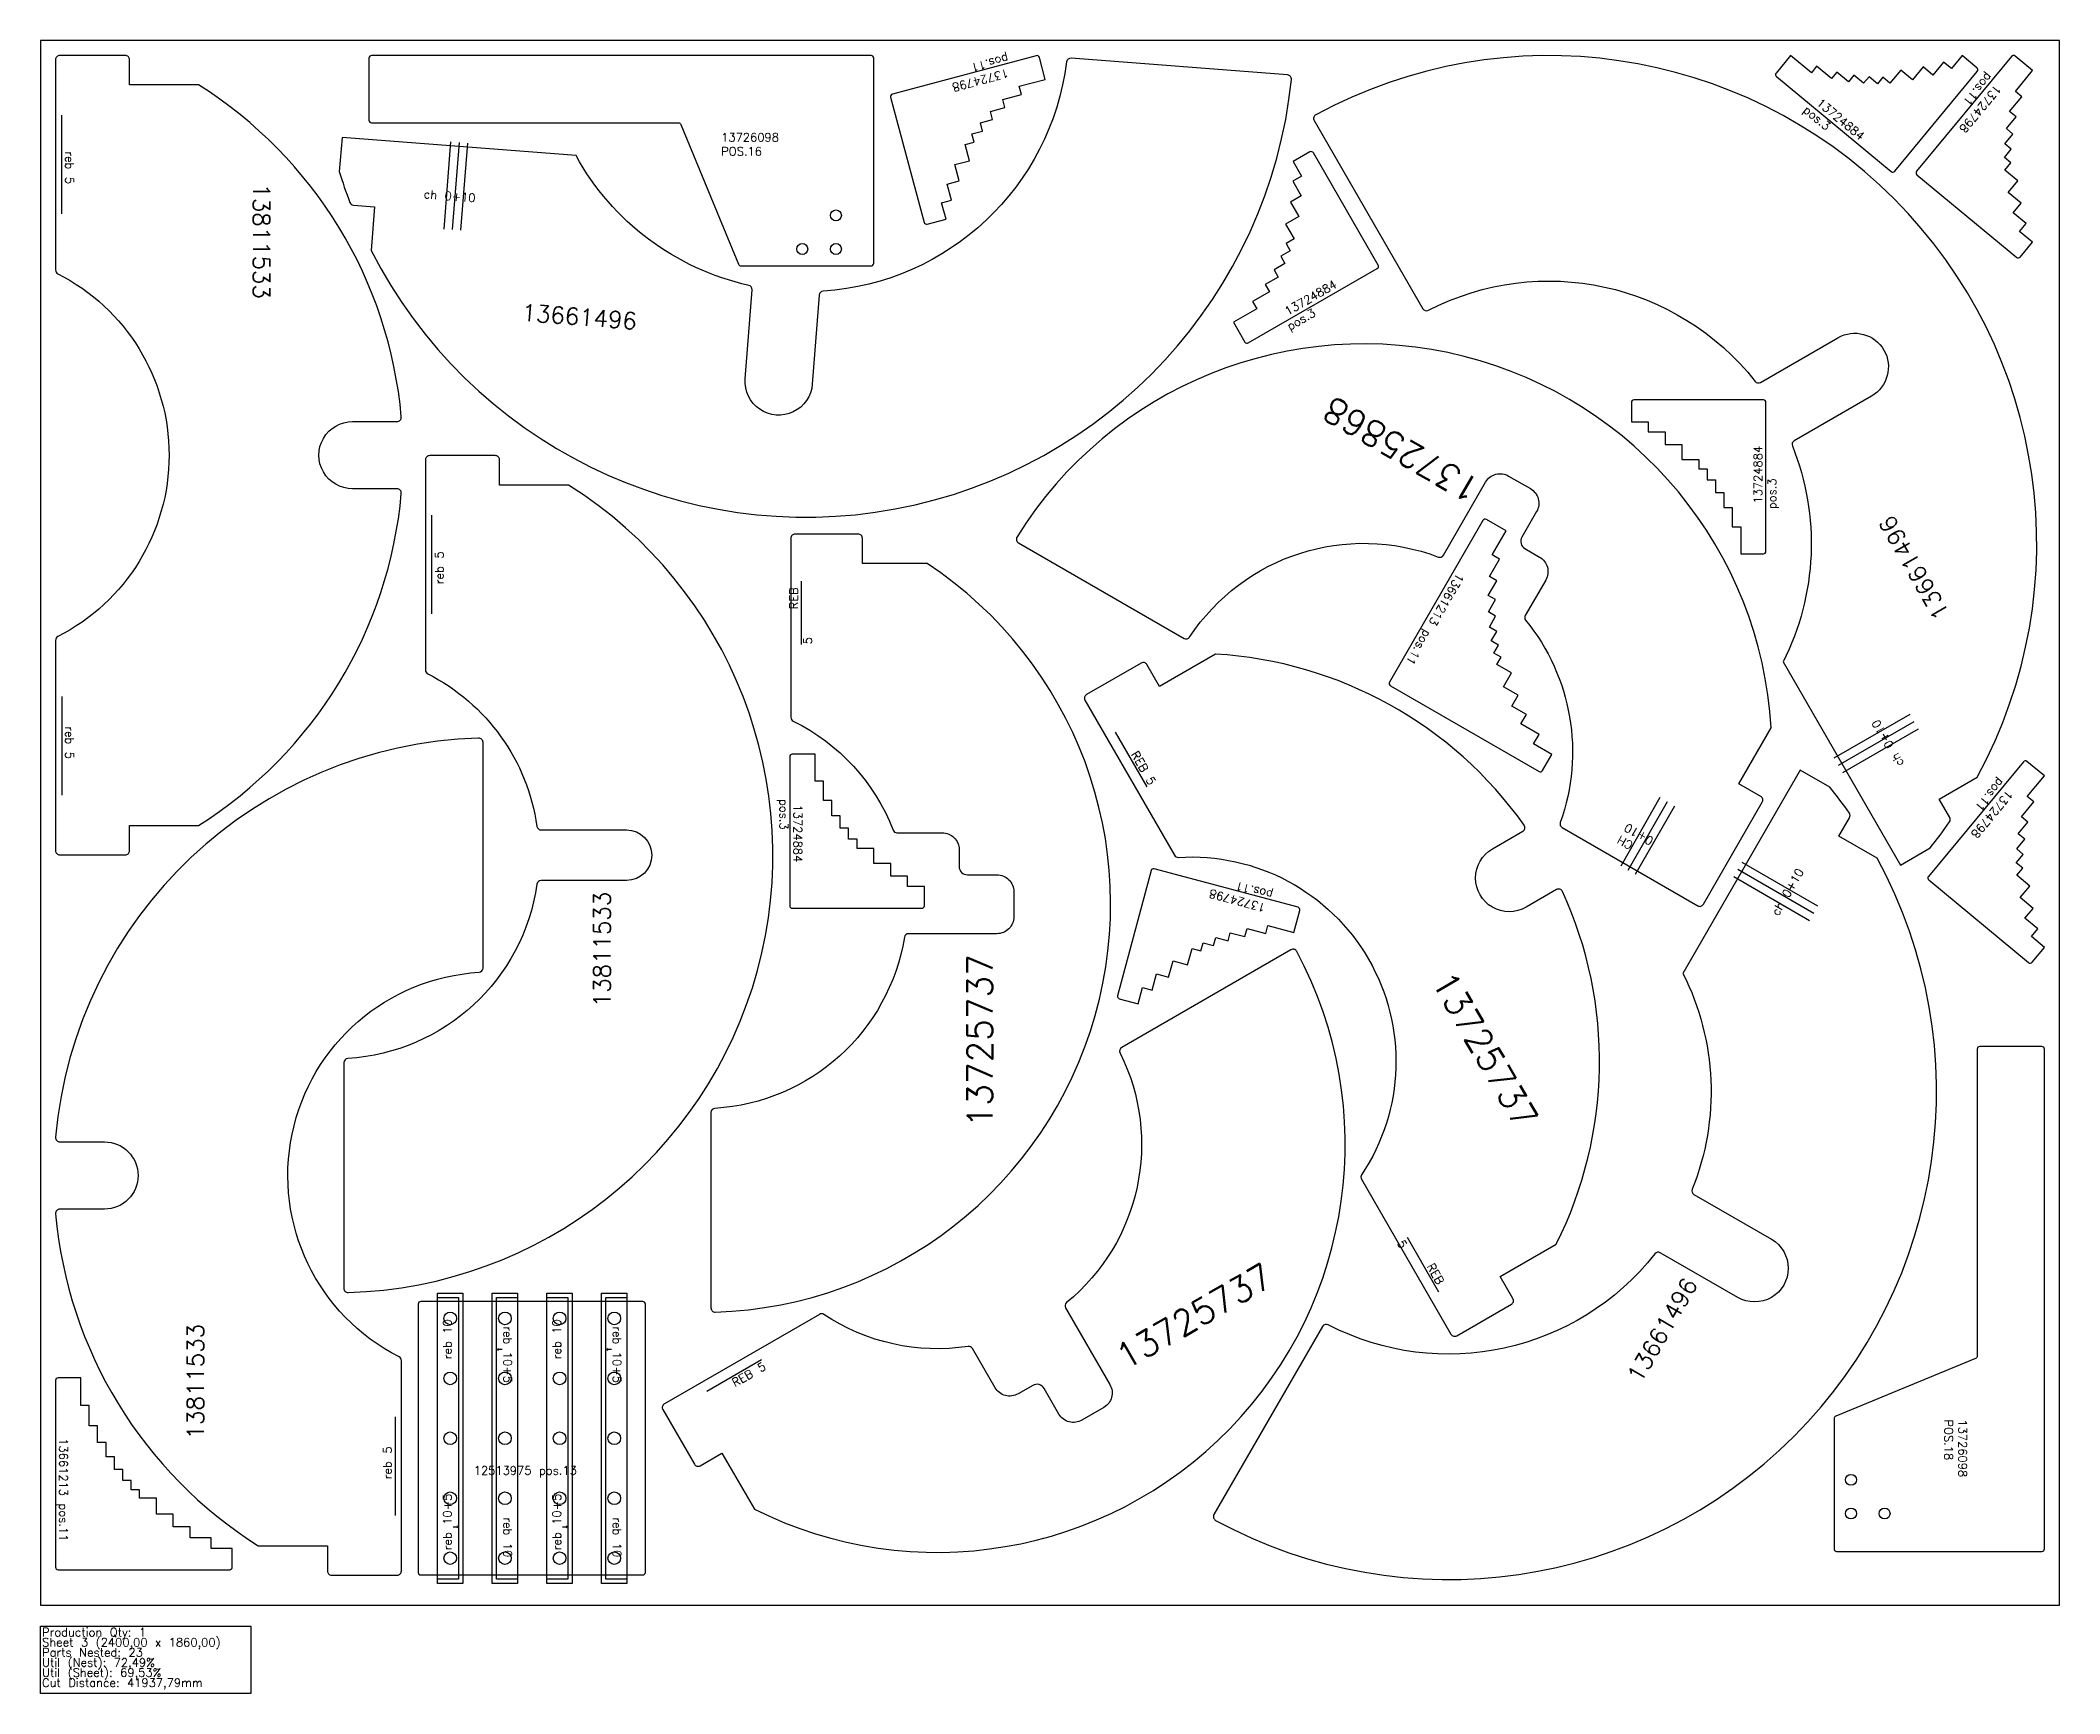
# Model space of a CAD drawing. Header units: millimetres. Extents: x 5040 to 7440, y -105 to 1860.
import ezdxf

# ---------------------------------------------------------------- set-up
doc = ezdxf.new("R2010")
doc.units = ezdxf.units.MM
for name, color, linetype in [('12513975', 7, 'Continuous'), ('13661213', 7, 'Continuous'), ('13661496', 7, 'Continuous'), ('13724798', 7, 'Continuous'), ('13724884', 7, 'Continuous'), ('13725737', 7, 'Continuous'), ('13725868', 7, 'Continuous'), ('13726098v0', 7, 'Continuous'), ('Chanfro', 7, 'Continuous'), ('Rebaixo', 7, 'Continuous'), ('sheet', 24, 'Continuous'), ('Stats', 7, 'Continuous'), ('Texto', 7, 'Continuous')]:
    doc.layers.add(name, color=color, linetype=linetype)
doc.styles.get("Standard").update_dxf_attribs({"font": 'txt.shx'})

msp = doc.modelspace()

# ---------------------------------------------------------------- linework, layer by layer
at = {"color": 2}
for points in [[(5228.1, 1807), (5146, 1807), (5146, 1837, 0.414214), (5141, 1842), (5063, 1842, 0.414214), (5058, 1837), (5058, 1587.1, 0.282196), (5060.7, 1582.7, -0.613225), (5060.7, 1151.3, 0.282196), (5058, 1146.9), (5058, 897, 0.414214), (5063, 892), (5141, 892, 0.414214), (5146, 897), (5146, 927), (5228.1, 927, 0.234469), (5469, 1321.6, 0.440077), (5464, 1327), (5411, 1327, -1.000002), (5411, 1407), (5464, 1407, 0.440077), (5469, 1412.4, 0.234469)], [(5736.7, 921.5, -0.999998), (5736.7, 861.5), (5635.2, 861.5, 0.373157), (5630.2, 857.2, -0.355947), (5405.4, 649.9, 0.396526), (5400.7, 644.9), (5400.7, 376.7, 0.422772), (5405.8, 371.7, 0.740817), (5667.8, 1331.5), (5585.7, 1331.5), (5585.7, 1361.5, 0.414214), (5580.7, 1366.5), (5502.7, 1366.5, 0.414214), (5497.7, 1361.5), (5497.7, 1111.6, 0.282196), (5500.4, 1107.2, -0.244185), (5630.2, 925.8, 0.373157), (5635.2, 921.5)], [(5063.1, 550.8), (5116.1, 550.8, -0.999999), (5116.1, 470.8), (5063.1, 470.8, 0.440077), (5058.1, 465.4, 0.234469), (5299, 70.8), (5381.1, 70.8), (5381.1, 40.8, 0.414214), (5386.1, 35.8), (5464.1, 35.8, 0.414214), (5469.1, 40.8), (5469.1, 290.7, 0.282196), (5466.4, 295.2, -0.764237), (5561.4, 752.4, 0.396526), (5566.1, 757.4), (5566.1, 1025.6, 0.422772), (5560.9, 1030.6, 0.380454), (5058.1, 556.3, 0.440077)]]:
    msp.add_lwpolyline(points, format="xyb", close=True, dxfattribs=at)
at = {"layer": '12513975', "color": 1}
for p, q in [((5588.7, 303.9), (5584.6, 303.9)), ((5718.7, 303.9), (5714.6, 303.9)), ((5530.5, 93.1), (5534.6, 93.1)), ((5660.5, 93.1), (5664.6, 93.1))]:
    msp.add_line(p, q, dxfattribs=at)
msp.add_lwpolyline([(5756.1, 361), (5492.1, 361, 0.414214), (5489.1, 358), (5489.1, 39, 0.414214), (5492.1, 36), (5756.1, 36, 0.414214), (5759.1, 39), (5759.1, 358, 0.414214)], format="xyb", close=True, dxfattribs=at)
for points in [[(5584.4, 304.7), (5583, 303.9), (5584.4, 303.1)], [(5714.4, 304.7), (5713, 303.9), (5714.4, 303.1)], [(5534.8, 92.3), (5536.2, 93.1), (5534.8, 93.9)], [(5664.8, 92.3), (5666.2, 93.1), (5664.8, 93.9)]]:
    msp.add_lwpolyline(points, dxfattribs=at)
for centre in [(5527.1, 341), (5592.1, 341), (5657.1, 341), (5722.1, 341), (5527.1, 269.7), (5592.1, 269.7), (5657.1, 269.7), (5722.1, 269.7), (5527.1, 198.5), (5592.1, 198.5), (5657.1, 198.5), (5722.1, 198.5), (5527.1, 127.2), (5592.1, 127.2), (5657.1, 127.2), (5722.1, 127.2), (5527.1, 56), (5592.1, 56), (5657.1, 56), (5722.1, 56)]:
    msp.add_circle(centre, 7.5, dxfattribs=at)
at = {"layer": '13661213', "color": 2}
for points in [[(6758.7, 1290.5, 0.414214), (6754.6, 1289.4), (6643.6, 1097.1, 0.414214), (6644.7, 1093), (6821.4, 991, 0.414214), (6825.5, 992.1), (6836.5, 1011.2), (6814.8, 1023.7), (6821.3, 1035), (6799.7, 1047.5), (6806.2, 1058.7), (6788.8, 1068.7), (6796.3, 1081.7), (6779, 1091.7), (6788.5, 1108.2), (6771.2, 1118.2), (6776.2, 1126.8), (6767.5, 1131.8), (6773, 1141.3), (6764.4, 1146.3), (6770.9, 1157.6), (6762.2, 1162.6), (6769.7, 1175.6), (6761, 1180.6), (6769.5, 1195.3), (6760.9, 1200.3), (6770.9, 1217.6), (6762.2, 1222.6), (6774.2, 1243.4), (6765.6, 1248.4), (6782.1, 1277)], [(5061, 270.3, 0.414214), (5058, 267.3), (5058, 45.3, 0.414214), (5061, 42.3), (5265, 42.3, 0.414214), (5268, 45.3), (5268, 67.3), (5243, 67.3), (5243, 80.3), (5218, 80.3), (5218, 93.3), (5198, 93.3), (5198, 108.3), (5178, 108.3), (5178, 127.3), (5158, 127.3), (5158, 137.3), (5148, 137.3), (5148, 148.3), (5138, 148.3), (5138, 161.3), (5128, 161.3), (5128, 176.3), (5118, 176.3), (5118, 193.3), (5108, 193.3), (5108, 213.3), (5098, 213.3), (5098, 237.3), (5088, 237.3), (5088, 270.3)]]:
    msp.add_lwpolyline(points, format="xyb", close=True, dxfattribs=at)
at = {"layer": '13661496', "color": 2}
for points in [[(5395.3, 1704, 0.016653), (5407.8, 1667.5, 0.290435), (5412.1, 1664.3), (5437.2, 1662.3), (5433.2, 1610.2, 0.747374), (6527, 1813.4, 0.421876), (6522.4, 1818.9), (6265, 1838.8, 0.400416), (6259.6, 1834.5, -0.359661), (5970.3, 1561.9, 0.373084), (5965.7, 1557.3), (5957.5, 1451.5, -1.000001), (5877.7, 1457.6), (5885.9, 1563.5, 0.373084), (5882, 1568.8, -0.215312), (5676.7, 1723), (5398.5, 1744.6)], [(7286.1, 900.1, 0.016653), (7309.2, 931.1, 0.290435), (7309.4, 936.4), (7296.8, 958.2), (7342.1, 984.4, 0.747374), (6556, 1771.6, 0.421876), (6554, 1764.7), (6683.1, 1541.1, 0.400416), (6689.7, 1539.2, -0.359661), (7078.1, 1454.7, 0.373084), (7084.5, 1453.5), (7176.5, 1506.6, -0.999998), (7216.5, 1437.3), (7124.5, 1384.2, 0.373084), (7122.4, 1378, -0.215312), (7111.4, 1121.4), (7250.9, 879.8)], [(6992.3, 751.1, -0.215312), (7003.3, 494.5, 0.373084), (7005.4, 488.3), (7097.4, 435.2, -1.000002), (7057.4, 365.9), (6965.4, 419, 0.373084), (6959, 417.8, -0.359661), (6570.6, 333.3, 0.400416), (6564, 331.3), (6434.9, 107.8, 0.421876), (6436.9, 100.9, 0.747374), (7223, 888.1), (7177.7, 914.2), (7190.3, 936.1, 0.290435), (7190.1, 941.4, 0.016653), (7167, 972.4), (7131.8, 992.7)]]:
    msp.add_lwpolyline(points, format="xyb", close=True, dxfattribs=at)
at = {"layer": '13724798', "color": 2}
for points in [[(6052.8, 1796, 0.414214), (6050.6, 1792.4), (6090.5, 1643.6, 0.414214), (6094.2, 1641.5), (6116.4, 1647.4), (6111.2, 1666.8), (6122.8, 1669.9), (6117.6, 1689.2), (6132.1, 1693.1), (6126.9, 1712.4), (6144.3, 1717), (6139.2, 1736.4), (6149.8, 1739.2), (6147.2, 1748.9), (6159.8, 1752.2), (6157.2, 1761.9), (6171.7, 1765.8), (6169.1, 1775.4), (6186.5, 1780.1), (6183.9, 1789.7), (6206.1, 1795.7), (6203.5, 1805.4), (6234.4, 1813.6), (6227.4, 1839.7, 0.414214), (6223.7, 1841.8)], [(7270, 1704.6, 0.414214), (7270.4, 1700.3), (7389, 1602.1, 0.414214), (7393.2, 1602.5), (7407.9, 1620.2), (7392.5, 1633), (7400.1, 1642.2), (7384.7, 1655), (7394.3, 1666.5), (7378.9, 1679.3), (7390.4, 1693.2), (7375, 1705.9), (7382, 1714.4), (7374.3, 1720.8), (7382.6, 1730.8), (7374.9, 1737.2), (7384.4, 1748.7), (7376.7, 1755.1), (7388.2, 1769), (7380.5, 1775.3), (7395.2, 1793.1), (7387.5, 1799.4), (7407.9, 1824.1), (7387.1, 1841.3, 0.414214), (7382.9, 1840.9)], [(7284.1, 866.3, 0.414214), (7284.5, 862.1), (7403.1, 763.9, 0.414214), (7407.3, 764.3), (7422, 782), (7406.6, 794.7), (7414.2, 804), (7398.8, 816.7), (7408.4, 828.3), (7393, 841.1), (7404.5, 854.9), (7389.1, 867.7), (7396.1, 876.1), (7388.4, 882.5), (7396.7, 892.5), (7389, 898.9), (7398.5, 910.5), (7390.8, 916.8), (7402.3, 930.7), (7394.6, 937.1), (7409.3, 954.8), (7401.6, 961.2), (7422, 985.8), (7401.2, 1003, 0.414214), (7397, 1002.6)], [(6363.8, 875.4, 0.414214), (6360.1, 873.3), (6320.3, 724.5, 0.414214), (6322.4, 720.9), (6344.6, 714.9), (6349.8, 734.2), (6361.4, 731.1), (6366.5, 750.4), (6381, 746.6), (6386.2, 765.9), (6403.6, 761.2), (6408.8, 780.5), (6419.4, 777.7), (6422, 787.3), (6434.5, 784), (6437.1, 793.6), (6451.6, 789.8), (6454.2, 799.4), (6471.6, 794.8), (6474.2, 804.4), (6496.4, 798.5), (6499, 808.1), (6529.9, 799.8), (6536.9, 825.9, 0.414214), (6534.8, 829.6)]]:
    msp.add_lwpolyline(points, format="xyb", close=True, dxfattribs=at)
at = {"layer": '13724884', "color": 2}
for points in [[(7239.7, 1704.1, 0.414214), (7244, 1704.5), (7342.2, 1823.1, 0.414214), (7341.8, 1827.3), (7324.1, 1842), (7311.3, 1826.6), (7302.1, 1834.2), (7289.3, 1818.8), (7277.7, 1828.4), (7265, 1813), (7251.1, 1824.5), (7238.4, 1809.1), (7229.9, 1816.1), (7223.5, 1808.4), (7213.5, 1816.7), (7207.1, 1809), (7195.6, 1818.5), (7189.2, 1810.8), (7175.3, 1822.3), (7169, 1814.6), (7151.2, 1829.3), (7144.9, 1821.6), (7120.2, 1842), (7103, 1821.2, 0.414214), (7103.4, 1817)], [(6629, 1588.9, 0.414214), (6630.1, 1593), (6553.1, 1726.3, 0.414214), (6549, 1727.4), (6529.1, 1715.9), (6539.1, 1698.6), (6528.7, 1692.6), (6538.7, 1675.3), (6525.7, 1667.8), (6535.7, 1650.5), (6520.1, 1641.5), (6530.1, 1624.2), (6520.6, 1618.7), (6525.6, 1610), (6514.3, 1603.5), (6519.3, 1594.8), (6506.3, 1587.3), (6511.3, 1578.7), (6495.8, 1569.7), (6500.8, 1561), (6480.8, 1549.5), (6485.8, 1540.9), (6458.1, 1524.9), (6471.6, 1501.5, 0.414214), (6475.7, 1500.4)], [(7091, 1429.7, 0.414214), (7088, 1432.7), (6934, 1432.7, 0.414214), (6931, 1429.7), (6931, 1406.7), (6951, 1406.7), (6951, 1394.7), (6971, 1394.7), (6971, 1379.7), (6991, 1379.7), (6991, 1361.7), (7011, 1361.7), (7011, 1350.7), (7021, 1350.7), (7021, 1337.7), (7031, 1337.7), (7031, 1322.7), (7041, 1322.7), (7041, 1304.7), (7051, 1304.7), (7051, 1281.7), (7061, 1281.7), (7061, 1249.7), (7088, 1249.7, 0.414214), (7091, 1252.7)], [(5930.7, 831.5, 0.414214), (5933.7, 828.5), (6087.7, 828.5, 0.414214), (6090.7, 831.5), (6090.7, 854.5), (6070.7, 854.5), (6070.7, 866.5), (6050.7, 866.5), (6050.7, 881.5), (6030.7, 881.5), (6030.7, 899.5), (6010.7, 899.5), (6010.7, 910.5), (6000.7, 910.5), (6000.7, 923.5), (5990.7, 923.5), (5990.7, 938.5), (5980.7, 938.5), (5980.7, 956.5), (5970.7, 956.5), (5970.7, 979.5), (5960.7, 979.5), (5960.7, 1011.5), (5933.7, 1011.5, 0.414214), (5930.7, 1008.5)]]:
    msp.add_lwpolyline(points, format="xyb", close=True, dxfattribs=at)
at = {"layer": '13725737', "color": 2}
for points in [[(5937, 1273.2, 0.414214), (5932, 1268.2), (5932, 1055.5, 0.285185), (5934.8, 1051, -0.187104), (6053.5, 921.4, 0.309176), (6058.1, 918.2), (6112, 918.2, -0.414214), (6132, 898.2), (6132, 878.2, 0.414214), (6142, 868.2), (6177, 868.2, -0.414214), (6197, 848.2), (6197, 818.2, -0.414214), (6177, 798.2), (6071.8, 798.2, 0.367523), (6066.9, 794, -0.350443), (5841.7, 590.6, 0.396596), (5837, 585.7), (5837, 353.4, 0.423398), (5842.2, 348.4, 0.732093), (6093.9, 1238.2), (6017, 1238.2), (6017, 1268.2, 0.414214), (6012, 1273.2)], [(6392.6, 888.9, -0.620866), (6610.4, 511.7, 0.285185), (6610.2, 506.4), (6716.6, 322.2, 0.414214), (6723.4, 320.3), (6788.4, 357.8, 0.414214), (6790.2, 364.7), (6775.2, 390.6), (6841.7, 429.1, 0.227386), (6849.1, 848.4, 0.441988), (6842, 850.7), (6805.8, 829.7, -1.000002), (6765.8, 899), (6802, 920, 0.441988), (6803.6, 927.2, 0.227386), (6436.7, 1130.5), (6370.2, 1092.1), (6355.2, 1118.1, 0.414214), (6348.4, 1119.9), (6283.4, 1082.4, 0.414214), (6281.6, 1075.6), (6388, 891.4, 0.285185)], [(5779.8, 232.6), (5817.3, 167.7, 0.414214), (5824.2, 165.9), (5850.1, 180.9), (5888.6, 114.3, 0.732093), (6533.3, 777.2, 0.423398), (6526.4, 779.1), (6325.3, 663, 0.396596), (6323.3, 656.4, -0.350443), (6259.7, 359.8, 0.367523), (6258.6, 353.4), (6311.2, 262.3, -0.414214), (6303.9, 235), (6277.9, 220, -0.414214), (6250.6, 227.3), (6233.1, 257.6, 0.414214), (6219.4, 261.3), (6202.1, 251.3, -0.414214), (6174.8, 258.6), (6147.8, 305.3, 0.309176), (6142.7, 307.7, -0.187104), (5971.2, 345.7, 0.285185), (5965.9, 345.8), (5781.7, 239.5, 0.414214)]]:
    msp.add_lwpolyline(points, format="xyb", close=True, dxfattribs=at)
at = {"layer": '13725868', "color": 2}
msp.add_lwpolyline([(6804.9, 1176.5, 0.311282), (6805.3, 1170.9, -0.262887), (6846.5, 930.4, 0.362758), (6848.7, 924.4), (7009.8, 831.4, 0.414214), (7016.6, 833.2), (7086.6, 954.5, 0.414214), (7084.8, 961.3), (7058.8, 976.3), (7097.2, 1042.8, 0.732093), (6200.8, 1269.8, 0.423398), (6202.6, 1262.8), (6399.3, 1149.2, 0.396943), (6406, 1150.8, -0.351686), (6701.5, 1245.9, 0.36844), (6707.7, 1248.1), (6757.7, 1334.9, -0.414214), (6785.1, 1342.2), (6811, 1327.2, -0.414214), (6818.4, 1299.9), (6800.9, 1269.6, 0.414214), (6804.5, 1255.9), (6821.8, 1245.9, -0.414214), (6829.2, 1218.6)], format="xyb", close=True, dxfattribs=at)
at = {"layer": '13726098v0', "color": 2}
for points in [[(5798.5, 1762, -0.303918), (5801.3, 1760.1), (5869.7, 1593.9, 0.303918), (5872.5, 1592), (6027.5, 1592, 0.414214), (6030.5, 1595), (6030.5, 1839, 0.414214), (6027.5, 1842), (5433.5, 1842, 0.414214), (5430.5, 1839), (5430.5, 1765, 0.414214), (5433.5, 1762)], [(7342, 296.1, -0.303918), (7340.1, 293.3), (7173.9, 224.8, 0.303918), (7172, 222.1), (7172, 67.1, 0.414214), (7175, 64.1), (7419, 64.1, 0.414214), (7422, 67.1), (7422, 661.1, 0.414214), (7419, 664.1), (7345, 664.1, 0.414214), (7342, 661.1)]]:
    msp.add_lwpolyline(points, format="xyb", close=True, dxfattribs=at)
for centre in [(5985.5, 1652), (5945.5, 1612), (5985.5, 1612), (7192, 149.1), (7192, 109.1), (7232, 109.1)]:
    msp.add_circle(centre, 6.5, dxfattribs=at)
at = {"layer": 'Chanfro', "color": 2}
for p, q in [((5519.9, 1635.8), (5528, 1739.5)), ((5529.9, 1635.1), (5538, 1738.8)), ((5539.9, 1634.3), (5547.9, 1738)), ((7261.8, 1058.8), (7171.8, 1006.8)), ((7266.8, 1050.1), (7176.8, 998.1)), ((7271.8, 1041.4), (7181.8, 989.4)), ((6965, 960), (6918.3, 878.4)), ((6973.7, 955), (6926.9, 873.5)), ((6982.4, 950), (6935.6, 868.5)), ((7142.8, 813.7), (7052.7, 865.7)), ((7147.8, 822.4), (7057.7, 874.4)), ((7152.8, 831), (7062.7, 883))]:
    msp.add_line(p, q, dxfattribs=at)
at = {"layer": 'Rebaixo', "color": 2}
for p, q in [((5065.5, 1653.9), (5065.5, 1771.2)), ((5505.1, 1178.4), (5505.1, 1295.7)), ((5944.6, 1142.1), (5944.6, 1217.1)), ((5065.5, 1080.1), (5065.5, 962.8)), ((6355.5, 972.7), (6318, 1037.6)), ((6664.4, 437.7), (6701.9, 372.7)), ((5897.2, 291.6), (5832.2, 254.1)), ((5461.6, 223.9), (5461.6, 106.6))]:
    msp.add_line(p, q, dxfattribs=at)
at = {"layer": 'Rebaixo', "color": 1}
for points in [[(5542.1, 26), (5512.1, 26), (5512.1, 371), (5542.1, 371)], [(5537.1, 31), (5512.1, 31), (5512.1, 366), (5537.1, 366)], [(5577.1, 371), (5607.1, 371), (5607.1, 26), (5577.1, 26)], [(5582.1, 366), (5607.1, 366), (5607.1, 31), (5582.1, 31)], [(5672.1, 26), (5642.1, 26), (5642.1, 371), (5672.1, 371)], [(5667.1, 31), (5642.1, 31), (5642.1, 366), (5667.1, 366)], [(5707.1, 371), (5737.1, 371), (5737.1, 26), (5707.1, 26)], [(5712.1, 366), (5737.1, 366), (5737.1, 31), (5712.1, 31)]]:
    msp.add_lwpolyline(points, close=True, dxfattribs=at)
at = {"layer": 'sheet', "color": 7}
msp.add_lwpolyline([(5040, 0), (7440, 0), (7440, 1860), (5040, 1860)], close=True, dxfattribs=at)
at = {"layer": 'Stats', "color": 151}
msp.add_lwpolyline([(5040, -25), (5290, -25), (5290, -105), (5040, -105), (5040, -25)], close=True, dxfattribs=at)

# ---------------------------------------------------------------- texts
at = {"layer": 'Chanfro', "color": 2, "char_height": 10}
for s, insert, width, attachment_point, rotation in [('ch 0+10', (5556.8, 1667.7), 61.409, 9, 355.5643), ('ch 0+10', (7224.7, 1053.8), 61.409, 9, 120), ('CH 0+10', (6926.3, 929.8), 57.899, 9, 150), ('ch 0+10', (7105.6, 818.6), 61.409, 7, 60)]:
    msp.add_mtext(s, dxfattribs=dict(at, insert=insert, width=width, attachment_point=attachment_point, rotation=rotation))
at = {"layer": 'Rebaixo', "color": 2, "char_height": 10}
for s, insert, width, attachment_point, rotation in [('reb 5', (5079.6, 1689.2), 110.544, 3, 270), ('reb 5', (5519.2, 1213.7), 110.544, 7, 90), ('{\\W4.673989; }REB 5', (5957, 1142.1), 75, 7, 90), ('reb 5', (5079.6, 1044.8), 110.544, 1, 270), ('REB 5', (6366.3, 978.9), 75, 3, 300), ('{\\W4.673989; }REB 5', (6675.2, 443.9), 75, 1, 300), ('REB 5', (5903.4, 280.9), 75, 9, 30), ('reb 5', (5447.5, 188.7), 110.544, 3, 90)]:
    msp.add_mtext(s, dxfattribs=dict(at, insert=insert, width=width, attachment_point=attachment_point, rotation=rotation))
at = {"layer": 'Rebaixo', "color": 1, "char_height": 10, "attachment_point": 1}
for s, insert, rotation in [('reb 10', (5518.8, 292.5), 90), ('reb 10', (5648.8, 292.5), 90), ('reb 10+5', (5600.4, 331.6), 270), ('reb 10+5', (5730.4, 331.6), 270), ('reb 10+5', (5518.8, 65.4), 90), ('reb 10+5', (5648.8, 65.4), 90), ('reb 10', (5600.4, 104.5), 270), ('reb 10', (5730.4, 104.5), 270)]:
    msp.add_mtext_dynamic_manual_height_columns(s, width=68.93, gutter_width=12.5, heights=[0], dxfattribs=dict(at, insert=insert, rotation=rotation))
at = {"layer": 'Stats', "color": 60}
for s, p in [('Sheet 3 (2400,00 x 1860,00)', (5042, -49)), ('Production Qty: 1', (5042, -37)), ('Parts Nested: 23', (5042, -61)), ('Util (Nest): 72,49%', (5042, -73)), ('Cut Distance: 41937,79mm', (5042, -97)), ('Util (Sheet): 69,53%', (5042, -85))]:
    msp.add_text(s, height=10, dxfattribs=at).set_placement(p)
at = {"layer": 'Texto', "color": 2}
for s, insert, char_height, width, attachment_point, rotation in [('{\\W0.407698; }13724798 pos.11', (6196, 1817.7), 10, 107.06, 1, 195), ('{\\W0.407698; }13724798 pos.11', (7374.2, 1805.2), 10, 107.06, 1, 230.3744), ('{\\W0.737977; }13724884 pos.3', (7151.4, 1796.2), 10, 103.785, 1, 320.3744), ('13811533', (5312.8, 1689.9), 20, 498.271, 1, 270), ('{\\W0.737977; }13724884 pos.3', (6511.9, 1538.1), 10, 103.785, 1, 30), ('13661496', (5613, 1546.8), 20, 324.238, 1, 355.5643), ('13725868', (6576.1, 1437.9), 30, 189.112, 9, 150), ('{\\W0.737977; }13724884 pos.3', (7076.4, 1302.9), 10, 103.785, 1, 90), ('13661496', (7292.7, 1168.6), 20, 324.238, 1, 120), ('13661213 pos.11', (6732.7, 1222.5), 10, 143.224, 1, 240), ('{\\W0.407698; }13724798 pos.11', (7388.3, 966.9), 10, 107.06, 1, 230.3744), ('{\\W0.737977; }13724884 pos.3', (5945.3, 958.3), 10, 103.785, 1, 270), ('13811533', (5697.6, 710.9), 20, 498.271, 1, 90), ('{\\W0.407698; }13724798 pos.11', (6498.7, 822.6), 10, 107.06, 1, 165), ('13725737', (6171.6, 568.1), 30, 212.311, 7, 90), ('13725737', (6821.4, 578.8), 30, 212.311, 3, 300), ('13725737', (6507.8, 382), 30, 212.311, 9, 30), ('13661496', (6924.7, 272.8), 20, 324.238, 1, 60), ('13811533', (5214.3, 197.2), 20, 498.271, 1, 90), ('13726098 POS.18', (7329.8, 220.9), 10, 114.262, 1, 270), ('13661213 pos.11', (5072.5, 198.5), 10, 143.224, 1, 270)]:
    msp.add_mtext(s, dxfattribs=dict(at, insert=insert, char_height=char_height, width=width, attachment_point=attachment_point, rotation=rotation))
at = {"layer": 'Texto', "color": 2, "insert": (5849.2, 1749.8), "char_height": 10, "width": 114.262, "attachment_point": 1}
msp.add_mtext('13726098 POS.16', dxfattribs=at)
at = {"layer": 'Texto', "color": 1, "insert": (5555.1, 165.2), "char_height": 10, "width": 172.613, "attachment_point": 1}
msp.add_mtext('12513975 pos.13', dxfattribs=at)

doc.saveas('drawing.dxf')
